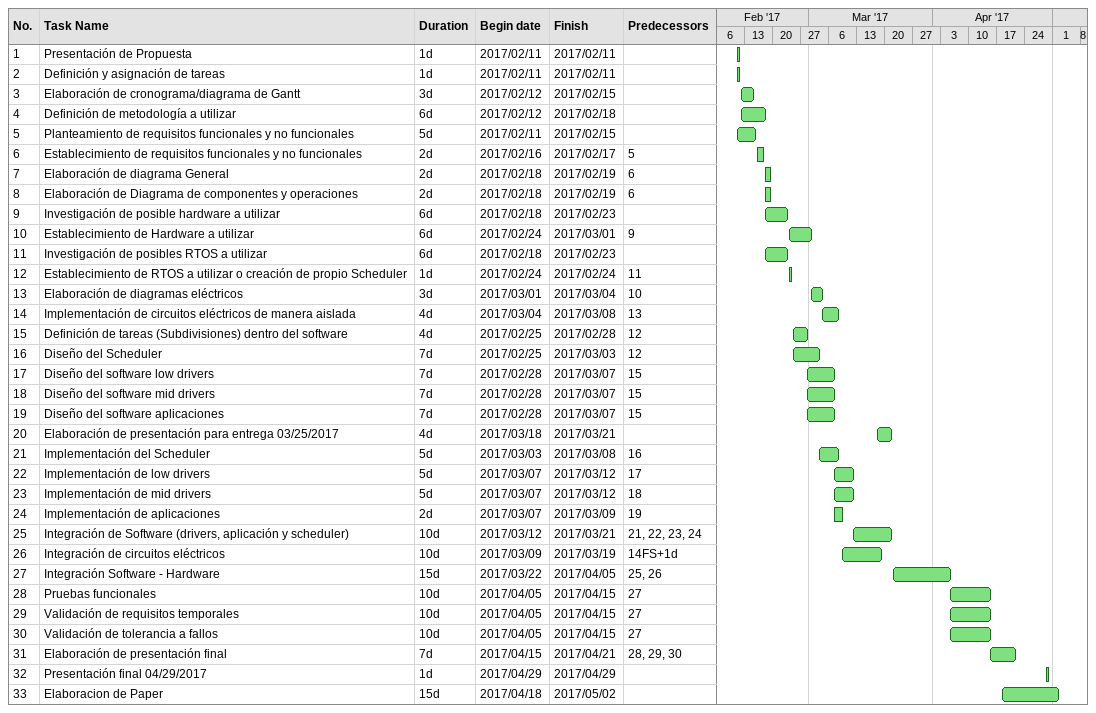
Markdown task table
| ID | Task | Duration | Start | Finish | Predecessors |
|---|---|---|---|---|---|
| 1 | Presentación de Propuesta | 1d | 2017-02-11 | 2017-02-11 |  |
| 2 | Definición y asignación de tareas | 1d | 2017-02-11 | 2017-02-11 |  |
| 3 | Elaboración de cronograma/diagrama de Gantt | 3d | 2017-02-12 | 2017-02-15 |  |
| 4 | Definición de metodología a utilizar | 6d | 2017-02-12 | 2017-02-18 |  |
| 5 | Planteamiento de requisitos funcionales y no funcionales | 5d | 2017-02-11 | 2017-02-15 |  |
| 6 | Establecimiento de requisitos funcionales y no funcionales | 2d | 2017-02-16 | 2017-02-17 | 5 |
| 7 | Elaboración de diagrama General | 2d | 2017-02-18 | 2017-02-19 | 6 |
| 8 | Elaboración de Diagrama de componentes y operaciones | 2d | 2017-02-18 | 2017-02-19 | 6 |
| 9 | Investigación de posible hardware a utilizar | 6d | 2017-02-18 | 2017-02-23 |  |
| 10 | Establecimiento de Hardware a utilizar | 6d | 2017-02-24 | 2017-03-01 | 9 |
| 11 | Investigación de posibles RTOS a utilizar | 6d | 2017-02-18 | 2017-02-23 |  |
| 12 | Establecimiento de RTOS a utilizar o creación de propio Scheduler | 1d | 2017-02-24 | 2017-02-24 | 11 |
| 13 | Elaboración de diagramas eléctricos | 3d | 2017-03-01 | 2017-03-04 | 10 |
| 14 | Implementación de circuitos eléctricos de manera aislada | 4d | 2017-03-04 | 2017-03-08 | 13 |
| 15 | Definición de tareas (Subdivisiones) dentro del software | 4d | 2017-02-25 | 2017-02-28 | 12 |
| 16 | Diseño del Scheduler | 7d | 2017-02-25 | 2017-03-03 | 12 |
| 17 | Diseño del software low drivers | 7d | 2017-02-28 | 2017-03-07 | 15 |
| 18 | Diseño del software mid drivers | 7d | 2017-02-28 | 2017-03-07 | 15 |
| 19 | Diseño del software aplicaciones | 7d | 2017-02-28 | 2017-03-07 | 15 |
| 20 | Elaboración de presentación para entrega 03/25/2017 | 4d | 2017-03-18 | 2017-03-21 |  |
| 21 | Implementación del Scheduler | 5d | 2017-03-03 | 2017-03-08 | 16 |
| 22 | Implementación de low drivers | 5d | 2017-03-07 | 2017-03-12 | 17 |
| 23 | Implementación de mid drivers | 5d | 2017-03-07 | 2017-03-12 | 18 |
| 24 | Implementación de aplicaciones | 2d | 2017-03-07 | 2017-03-09 | 19 |
| 25 | Integración de Software (drivers, aplicación y scheduler) | 10d | 2017-03-12 | 2017-03-21 | 21, 22, 23, 24 |
| 26 | Integración de circuitos eléctricos | 10d | 2017-03-09 | 2017-03-19 | 14FS+1d |
| 27 | Integración Software - Hardware | 15d | 2017-03-22 | 2017-04-05 | 25, 26 |
| 28 | Pruebas funcionales | 10d | 2017-04-05 | 2017-04-15 | 27 |
| 29 | Validación de requisitos temporales | 10d | 2017-04-05 | 2017-04-15 | 27 |
| 30 | Validación de tolerancia a fallos | 10d | 2017-04-05 | 2017-04-15 | 27 |
| 31 | Elaboración de presentación final | 7d | 2017-04-15 | 2017-04-21 | 28, 29, 30 |
| 32 | Presentación final 04/29/2017 | 1d | 2017-04-29 | 2017-04-29 |  |
| 33 | Elaboracion de Paper | 15d | 2017-04-18 | 2017-05-02 |  |
